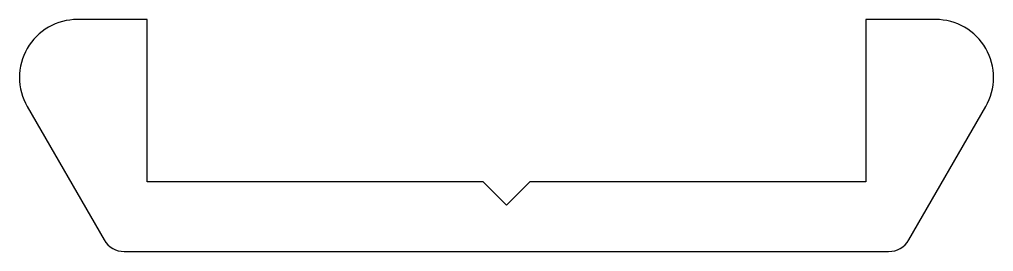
# Model space of a CAD drawing. Extents: x 248.7 to 269.7, y 249.2 to 254.2.
import ezdxf

# ---------------------------------------------------------------- set-up
doc = ezdxf.new("R2010")
doc.units = 0
doc.layers.add('ANA', color=220, linetype='CONTINUOUS')

msp = doc.modelspace()

# ---------------------------------------------------------------- linework, layer by layer
at = {"layer": 'ANA'}
msp.add_lwpolyline([(251.473, 250.657), (251.473, 254.157), (249.973, 254.157, 0.57735), (248.89, 252.282), (250.55, 249.407, 0.267949), (250.983, 249.157), (259.223, 249.157), (267.462, 249.157, 0.267949), (267.895, 249.407), (269.555, 252.282, 0.57735), (268.473, 254.157), (266.973, 254.157), (266.973, 250.657), (259.723, 250.657), (259.223, 250.157), (258.723, 250.657)], format="xyb", close=True, dxfattribs=at)

doc.saveas('drawing.dxf')
